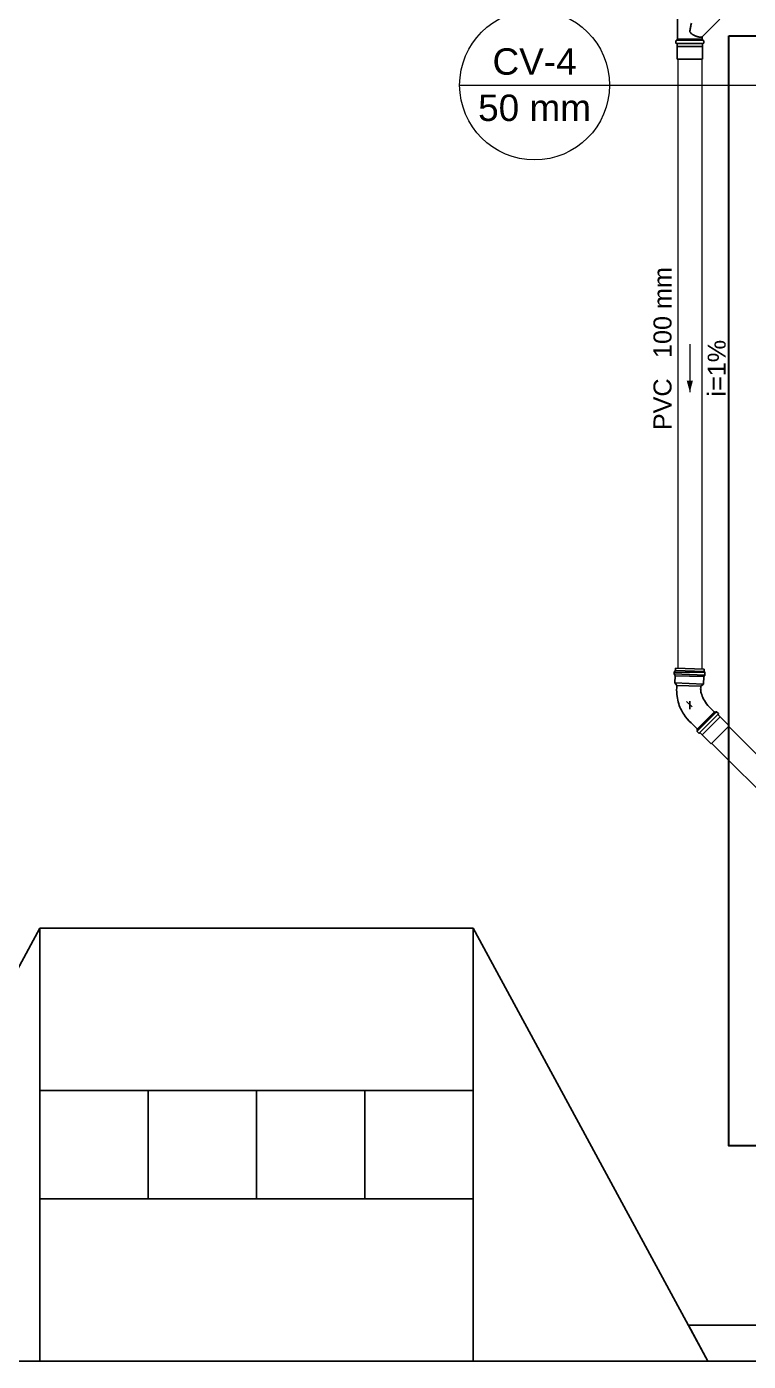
# Model space of a CAD drawing. Header units: millimetres. Extents: x -823 to -490, y -63 to 119.
# Drawn here: x -797.29 to -793.28, y 62.16 to 69.58 of the extents above; entities that cross this region are included whole.
import ezdxf

# ---------------------------------------------------------------- set-up
doc = ezdxf.new("R2010")
doc.units = ezdxf.units.MM
doc.header["$LTSCALE"] = 0.2
doc.header["$MEASUREMENT"] = 0
for name, color, linetype, lineweight in [('CV-Indicação coluna', 5, 'Continuous', 5), ('DI-Detalhes', 1, 'Continuous', 30), ('TQ-Condutos', 5, 'Continuous', 5), ('TQ-Sentido conduto', 9, 'Continuous', 5), ('TQ-Textos conduto', 7, 'Continuous', 5)]:
    doc.layers.add(name, color=color, linetype=linetype, lineweight=lineweight)
doc.layers.add('Simbolos', color=5, linetype='Continuous')
doc.layers.add('Simbolos_int', color=2, linetype='Continuous')
doc.styles.add('Arial', font='arial.ttf')

msp = doc.modelspace()

# ---------------------------------------------------------------- hatches: boundary and pattern name
at = {"layer": 'TQ-Sentido conduto', "linetype": 'Continuous'}
msp.add_hatch(color=256, dxfattribs=at).paths.add_polyline_path([(-793.6065, 67.548), (-793.5892, 67.6125), (-793.6238, 67.6125)])

# ---------------------------------------------------------------- linework, layer by layer
for p, q in [((-798.5255, 62.158), (-797.2202, 64.568)), ((-797.2202, 64.568), (-797.2202, 62.158)), ((-794.8112, 64.568), (-797.2202, 64.568)), ((-794.8112, 62.158), (-794.8112, 64.568)), ((-793.5058, 62.158), (-794.8112, 64.568)), ((-793.6142, 62.3596), (-717.9169, 62.3596)), ((-793.5058, 62.158), (-793.6142, 62.3596)), ((-803.2332, 62.158), (-717.9169, 62.158)), ((-793.5058, 62.158), (-798.5255, 62.158))]:
    msp.add_line(p, q)
for points in [[(-797.2202, 63.664), (-797.2202, 63.062), (-794.8112, 63.062), (-794.8112, 63.664), (-797.2202, 63.664)], [(-797.2202, 63.062), (-796.6182, 63.062), (-796.6182, 63.664), (-797.2202, 63.664), (-797.2202, 63.062)], [(-796.6182, 63.062), (-796.0162, 63.062), (-796.0162, 63.664), (-796.6182, 63.664), (-796.6182, 63.062)], [(-796.0162, 63.062), (-795.4132, 63.062), (-795.4132, 63.664), (-796.0162, 63.664), (-796.0162, 63.062)], [(-795.4132, 63.062), (-794.8112, 63.062), (-794.8112, 63.664), (-795.4132, 63.664), (-795.4132, 63.062)]]:
    msp.add_lwpolyline(points, close=True)
at = {"layer": 'CV-Indicação coluna'}
for p, q in [((-794.8863, 69.2567), (-794.0531, 69.2567)), ((-794.0531, 69.2567), (-792.8934, 69.2567))]:
    msp.add_line(p, q, dxfattribs=at)
msp.add_circle((-794.4697, 69.2567), 0.4166, dxfattribs=at)
at = {"layer": 'DI-Detalhes'}
msp.add_lwpolyline([(-793.39, 69.5312), (-786.1422, 69.5312), (-786.1422, 63.3557), (-793.39, 63.3557), (-793.39, 69.5312)], dxfattribs=at)
at = {"layer": 'Simbolos'}
for p, q in [((-793.6744, 69.7093), (-793.6744, 69.5123)), ((-793.4396, 69.6234), (-793.538, 69.5249)), ((-793.6835, 69.5028), (-793.6835, 69.4902)), ((-793.6825, 69.5041), (-793.6786, 69.5051)), ((-793.6823, 69.4888), (-793.6789, 69.4885)), ((-793.6776, 69.5123), (-793.6776, 69.5064)), ((-793.6776, 69.5123), (-793.5353, 69.5123)), ((-793.6776, 69.4872), (-793.6776, 69.471)), ((-793.5386, 69.5123), (-793.6744, 69.5123)), ((-793.5386, 69.5235), (-793.5386, 69.5123)), ((-793.5353, 69.5123), (-793.5353, 69.5064)), ((-793.5353, 69.4872), (-793.5353, 69.471)), ((-793.5305, 69.5041), (-793.5344, 69.5051)), ((-793.5307, 69.4888), (-793.5341, 69.4885)), ((-793.5295, 69.5028), (-793.5295, 69.4902)), ((-793.6776, 69.471), (-793.6773, 69.4707)), ((-793.6773, 69.4707), (-793.6773, 69.4008)), ((-793.5353, 69.471), (-793.5357, 69.4707)), ((-793.5357, 69.4707), (-793.5357, 69.4008)), ((-793.6865, 66.0003), (-793.6932, 65.9916)), ((-793.6861, 66.0139), (-793.6865, 66.0003)), ((-793.6861, 66.0139), (-793.5269, 66.0086)), ((-793.5273, 65.9951), (-793.5269, 66.0086)), ((-793.5236, 65.9883), (-793.5273, 65.9951)), ((-793.6932, 65.9916), (-793.6936, 65.9808)), ((-793.6936, 65.9808), (-793.6882, 65.9715)), ((-793.6882, 65.9715), (-793.6896, 65.9308)), ((-793.6896, 65.9308), (-793.679, 65.9175)), ((-793.545, 65.9136), (-793.5313, 65.9235)), ((-793.5313, 65.9235), (-793.5296, 65.9661)), ((-793.5296, 65.9661), (-793.524, 65.9736)), ((-793.524, 65.9736), (-793.5236, 65.9883)), ((-793.6797, 65.9044), (-793.6799, 65.8918)), ((-793.6799, 65.8918), (-793.6795, 65.8795)), ((-793.679, 65.9175), (-793.6797, 65.9044)), ((-793.6795, 65.8795), (-793.6788, 65.8679)), ((-793.6788, 65.8679), (-793.6774, 65.8565)), ((-793.6774, 65.8565), (-793.6757, 65.8455)), ((-793.6757, 65.8455), (-793.6736, 65.8353)), ((-793.5464, 65.8992), (-793.546, 65.9042)), ((-793.5462, 65.8936), (-793.5464, 65.8992)), ((-793.5458, 65.8874), (-793.5462, 65.8936)), ((-793.546, 65.9069), (-793.5456, 65.9096)), ((-793.546, 65.9042), (-793.546, 65.9069)), ((-793.5445, 65.8806), (-793.5458, 65.8874)), ((-793.5456, 65.9096), (-793.545, 65.9136)), ((-793.5429, 65.8737), (-793.5445, 65.8806)), ((-793.5406, 65.866), (-793.5429, 65.8737)), ((-793.5379, 65.8582), (-793.5406, 65.866)), ((-793.5342, 65.85), (-793.5379, 65.8582)), ((-793.5302, 65.8417), (-793.5342, 65.85)), ((-793.6736, 65.8353), (-793.6711, 65.8251)), ((-793.6711, 65.8251), (-793.6682, 65.8152)), ((-793.6682, 65.8152), (-793.6651, 65.806)), ((-793.6651, 65.806), (-793.6614, 65.7969)), ((-793.6614, 65.7969), (-793.6577, 65.7882)), ((-793.6577, 65.7882), (-793.6537, 65.7799)), ((-793.6537, 65.7799), (-793.6492, 65.772)), ((-793.6492, 65.772), (-793.6448, 65.7645)), ((-793.5677, 65.6714), (-793.4671, 65.772)), ((-793.5254, 65.833), (-793.5302, 65.8417)), ((-793.5198, 65.8243), (-793.5254, 65.833)), ((-793.5136, 65.8154), (-793.5198, 65.8243)), ((-793.5066, 65.8065), (-793.5136, 65.8154)), ((-793.4989, 65.7977), (-793.5066, 65.8065)), ((-793.4902, 65.7886), (-793.4989, 65.7977)), ((-793.4808, 65.7799), (-793.4902, 65.7886)), ((-793.47, 65.7691), (-793.4808, 65.7799)), ((-793.4713, 65.7705), (-793.476, 65.7751)), ((-793.4671, 65.772), (-793.4629, 65.7678)), ((-793.4578, 65.7696), (-793.4613, 65.7676)), ((-793.6448, 65.7645), (-793.6402, 65.7571)), ((-793.6402, 65.7571), (-793.6303, 65.7434)), ((-793.6303, 65.7434), (-793.6205, 65.7309)), ((-793.6205, 65.7309), (-793.6101, 65.7193)), ((-793.6101, 65.7193), (-793.6, 65.7089)), ((-793.6, 65.7089), (-793.59, 65.6992)), ((-793.59, 65.6992), (-793.5805, 65.6906)), ((-793.5648, 65.6743), (-793.47, 65.7691)), ((-793.4561, 65.7694), (-793.4472, 65.7605)), ((-793.4471, 65.7587), (-793.4494, 65.756)), ((-793.4493, 65.7542), (-793.4379, 65.7428)), ((-793.4379, 65.7428), (-793.4379, 65.7423)), ((-793.4379, 65.7423), (-793.3884, 65.6929)), ((-793.5805, 65.6906), (-793.5648, 65.6743)), ((-793.5677, 65.6714), (-793.5635, 65.6672)), ((-793.5653, 65.6621), (-793.5633, 65.6656)), ((-793.5651, 65.6605), (-793.5562, 65.6515)), ((-793.5544, 65.6515), (-793.5517, 65.6537)), ((-793.5499, 65.6536), (-793.5385, 65.6422)), ((-793.5385, 65.6422), (-793.538, 65.6422)), ((-793.538, 65.6422), (-793.4886, 65.5927))]:
    msp.add_line(p, q, dxfattribs=at)
for points in [[(-793.6825, 69.5041), (-793.6827, 69.504), (-793.6829, 69.5039), (-793.683, 69.5038), (-793.6832, 69.5037), (-793.6833, 69.5035), (-793.6834, 69.5033), (-793.6835, 69.5032), (-793.6835, 69.503), (-793.6835, 69.5028)], [(-793.6835, 69.4902), (-793.6835, 69.4899), (-793.6835, 69.4897), (-793.6834, 69.4895), (-793.6832, 69.4893), (-793.6831, 69.4892), (-793.6829, 69.489), (-793.6827, 69.4889), (-793.6825, 69.4889), (-793.6823, 69.4888)], [(-793.6776, 69.4872), (-793.6777, 69.4874), (-793.6777, 69.4876), (-793.6778, 69.4878), (-793.6779, 69.488), (-793.6781, 69.4882), (-793.6782, 69.4883), (-793.6784, 69.4884), (-793.6786, 69.4885), (-793.6789, 69.4885)], [(-793.6786, 69.5051), (-793.6785, 69.5052), (-793.6783, 69.5053), (-793.6781, 69.5054), (-793.678, 69.5055), (-793.6779, 69.5057), (-793.6778, 69.5059), (-793.6777, 69.506), (-793.6777, 69.5062), (-793.6776, 69.5064)], [(-793.5398, 69.5233), (-793.5396, 69.5233), (-793.5395, 69.5233), (-793.5394, 69.5233), (-793.5393, 69.5234), (-793.5391, 69.5234), (-793.539, 69.5234), (-793.5389, 69.5234), (-793.5387, 69.5235), (-793.5386, 69.5235)], [(-793.538, 69.5249), (-793.5382, 69.5248), (-793.5383, 69.5246), (-793.5384, 69.5245), (-793.5384, 69.5243), (-793.5385, 69.5242), (-793.5386, 69.524), (-793.5386, 69.5238), (-793.5386, 69.5237), (-793.5386, 69.5235)], [(-793.5353, 69.5064), (-793.5353, 69.5062), (-793.5353, 69.506), (-793.5352, 69.5059), (-793.5351, 69.5057), (-793.535, 69.5055), (-793.5349, 69.5054), (-793.5347, 69.5053), (-793.5345, 69.5052), (-793.5344, 69.5051)], [(-793.5341, 69.4885), (-793.5343, 69.4885), (-793.5345, 69.4884), (-793.5347, 69.4883), (-793.5349, 69.4882), (-793.5351, 69.488), (-793.5352, 69.4878), (-793.5353, 69.4876), (-793.5353, 69.4874), (-793.5353, 69.4872)], [(-793.5307, 69.4888), (-793.5305, 69.4889), (-793.5303, 69.4889), (-793.5301, 69.489), (-793.5299, 69.4892), (-793.5297, 69.4893), (-793.5296, 69.4895), (-793.5295, 69.4897), (-793.5295, 69.4899), (-793.5295, 69.4902)], [(-793.5295, 69.5028), (-793.5295, 69.503), (-793.5295, 69.5032), (-793.5296, 69.5033), (-793.5297, 69.5035), (-793.5298, 69.5037), (-793.5299, 69.5038), (-793.5301, 69.5039), (-793.5303, 69.504), (-793.5305, 69.5041)], [(-793.4561, 65.7694), (-793.4563, 65.7695), (-793.4565, 65.7696), (-793.4566, 65.7697), (-793.4568, 65.7698), (-793.457, 65.7698), (-793.4572, 65.7698), (-793.4574, 65.7698), (-793.4576, 65.7697), (-793.4578, 65.7696)], [(-793.4629, 65.7678), (-793.4627, 65.7677), (-793.4626, 65.7676), (-793.4624, 65.7675), (-793.4622, 65.7675), (-793.462, 65.7674), (-793.4618, 65.7674), (-793.4616, 65.7675), (-793.4614, 65.7675), (-793.4613, 65.7676)], [(-793.4494, 65.756), (-793.4495, 65.7558), (-793.4496, 65.7556), (-793.4496, 65.7554), (-793.4497, 65.7552), (-793.4497, 65.755), (-793.4496, 65.7548), (-793.4495, 65.7546), (-793.4494, 65.7544), (-793.4493, 65.7542)], [(-793.4471, 65.7587), (-793.447, 65.7589), (-793.4469, 65.7591), (-793.4469, 65.7593), (-793.4468, 65.7595), (-793.4468, 65.7597), (-793.4469, 65.7599), (-793.447, 65.7601), (-793.4471, 65.7603), (-793.4472, 65.7605)], [(-793.5653, 65.6621), (-793.5654, 65.6619), (-793.5654, 65.6617), (-793.5655, 65.6615), (-793.5655, 65.6613), (-793.5654, 65.6611), (-793.5654, 65.661), (-793.5653, 65.6608), (-793.5652, 65.6606), (-793.5651, 65.6605)], [(-793.5633, 65.6656), (-793.5632, 65.6658), (-793.5631, 65.6659), (-793.5631, 65.6661), (-793.5631, 65.6663), (-793.5631, 65.6665), (-793.5632, 65.6667), (-793.5633, 65.6669), (-793.5634, 65.6671), (-793.5635, 65.6672)], [(-793.5562, 65.6515), (-793.556, 65.6514), (-793.5558, 65.6513), (-793.5556, 65.6512), (-793.5554, 65.6512), (-793.5552, 65.6512), (-793.5549, 65.6512), (-793.5547, 65.6512), (-793.5545, 65.6513), (-793.5544, 65.6515)], [(-793.5499, 65.6536), (-793.5501, 65.6537), (-793.5503, 65.6539), (-793.5505, 65.6539), (-793.5507, 65.654), (-793.5509, 65.654), (-793.5511, 65.654), (-793.5513, 65.6539), (-793.5515, 65.6538), (-793.5517, 65.6537)]]:
    msp.add_lwpolyline(points, dxfattribs=at)
at = {"layer": 'Simbolos_int'}
for p, q in [((-793.6776, 69.5054), (-793.5353, 69.5054)), ((-793.6776, 69.4884), (-793.5353, 69.4884)), ((-793.6773, 69.4707), (-793.5357, 69.4707)), ((-793.6773, 69.4008), (-793.5357, 69.4008)), ((-793.6865, 66.0003), (-793.5273, 65.9951)), ((-793.6936, 65.9808), (-793.524, 65.9736)), ((-793.6932, 65.9916), (-793.5236, 65.9883)), ((-793.6896, 65.9308), (-793.5313, 65.9235)), ((-793.6882, 65.9715), (-793.5296, 65.9661)), ((-793.679, 65.9175), (-793.545, 65.9136)), ((-793.5628, 65.6665), (-793.4621, 65.7671)), ((-793.5508, 65.6545), (-793.4501, 65.7551)), ((-793.538, 65.6422), (-793.4379, 65.7423)), ((-793.4886, 65.5927), (-793.3884, 65.6929))]:
    msp.add_line(p, q, dxfattribs=at)
at = {"layer": 'Simbolos_int', "color": 8, "linetype": 'Continuous'}
for p, q in [((-793.5935, 65.7978), (-793.6243, 65.8286)), ((-793.6065, 65.8288), (-793.6065, 65.7848))]:
    msp.add_line(p, q, dxfattribs=at)
at = {"layer": 'Simbolos_int'}
for points in [[(-793.5972, 69.6004), (-793.5987, 69.5951), (-793.6001, 69.5899), (-793.6013, 69.5846), (-793.6025, 69.5793), (-793.6035, 69.574), (-793.6044, 69.5686), (-793.6052, 69.5632), (-793.6059, 69.5578), (-793.6065, 69.5524)], [(-793.6065, 69.5524), (-793.6045, 69.5502), (-793.6025, 69.5481), (-793.6004, 69.546), (-793.5982, 69.544), (-793.596, 69.5421), (-793.5938, 69.5402), (-793.5914, 69.5384), (-793.589, 69.5367), (-793.5866, 69.535)], [(-793.5866, 69.535), (-793.5841, 69.5336), (-793.5815, 69.5322), (-793.5789, 69.5309), (-793.5762, 69.5297), (-793.5735, 69.5286), (-793.5708, 69.5276), (-793.568, 69.5267), (-793.5652, 69.5258), (-793.5624, 69.5251)], [(-793.5624, 69.5251), (-793.56, 69.5245), (-793.5575, 69.524), (-793.555, 69.5236), (-793.5524, 69.5233), (-793.5499, 69.5231), (-793.5474, 69.523), (-793.5448, 69.523), (-793.5423, 69.5231), (-793.5398, 69.5233)]]:
    msp.add_lwpolyline(points, dxfattribs=at)
at = {"layer": 'TQ-Condutos'}
for p, q in [((-793.6733, 69.4008), (-793.6733, 66.0135)), ((-793.5397, 69.4008), (-793.5397, 66.009)), ((-793.3912, 65.6901), (-792.703, 65.0018)), ((-793.4857, 65.5956), (-792.7974, 64.9073))]:
    msp.add_line(p, q, dxfattribs=at)
at = {"layer": 'TQ-Sentido conduto'}
msp.add_lwpolyline([(-793.6065, 67.8152), (-793.6065, 67.548)], dxfattribs=at)

# ---------------------------------------------------------------- texts
at = {"layer": 'CV-Indicação coluna', "char_height": 0.14698, "attachment_point": 8, "line_spacing_factor": 0.6, "style": 'Arial'}
for s, insert, width in [('CV-4', (-794.4697, 69.3119), 0.935633), ('50 mm', (-794.4697, 69.0545), 1.254904)]:
    msp.add_mtext(s, dxfattribs=dict(at, insert=insert, width=width))
at = {"layer": 'TQ-Textos conduto', "char_height": 0.10021, "rotation": 90.00021, "line_spacing_factor": 0.6, "style": 'Arial'}
for s, insert, width, attachment_point in [('100 mm', (-793.707, 67.7384), 1.01128, 7), ('i=1%', (-793.4064, 67.6816), 0.630293, 8), ('PVC', (-793.707, 67.6248), 0.57591, 9)]:
    msp.add_mtext(s, dxfattribs=dict(at, insert=insert, width=width, attachment_point=attachment_point))

doc.saveas('drawing.dxf')
